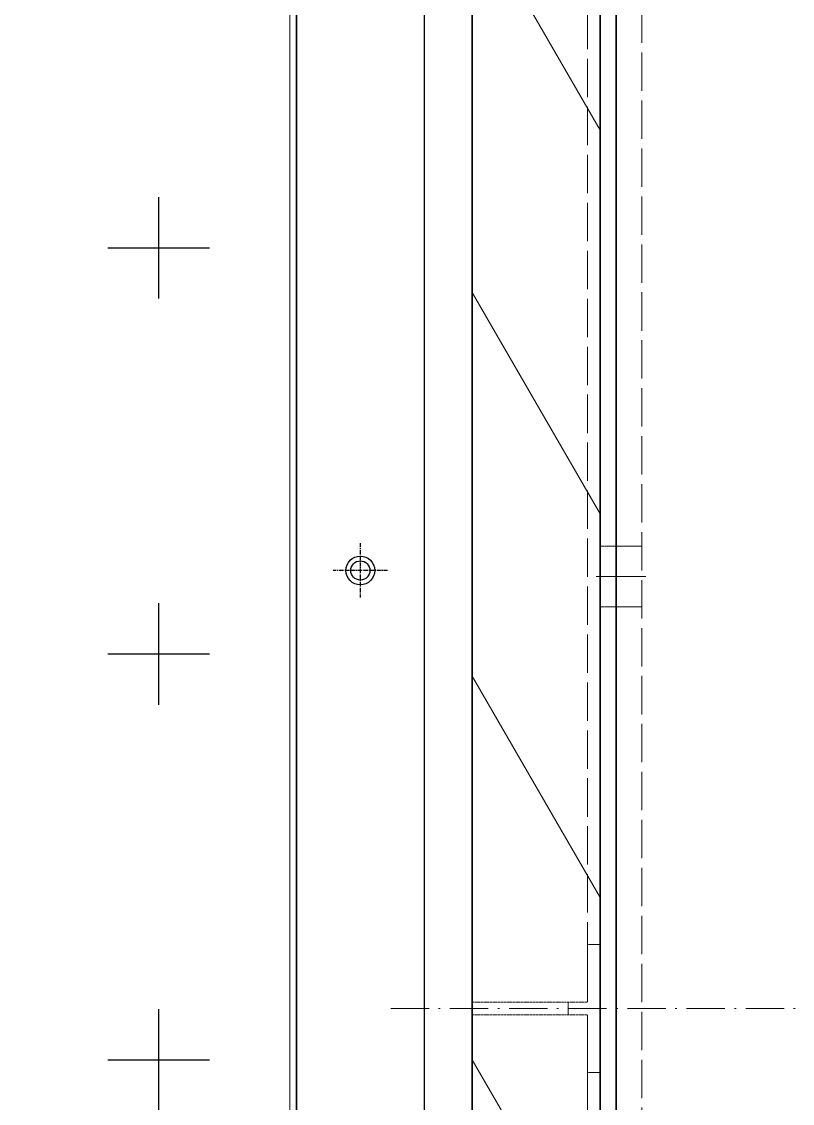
# Model space of a CAD drawing. Header units: millimetres. Extents: x 1817 to 34080, y 1746 to 24560.
# Drawn here: x 12176 to 12417, y 11261.6 to 11600 of the extents above; entities that cross this region are included whole.
import ezdxf

# ---------------------------------------------------------------- set-up
doc = ezdxf.new("R2010")
doc.units = ezdxf.units.MM
for name, pattern in [('CENTER', [2, 1.25, -0.25, 0.25, -0.25]), ('DASHDOT', [18.5, 12, -3, 0.5, -3]), ('DASHED', [15, 12, -3])]:
    doc.linetypes.add(name, pattern=pattern)
doc.layers.add('center', color=1, linetype='CENTER')

# ---------------------------------------------------------------- blocks, each defined once
blk = doc.blocks.new('A$C55E021B5')
at = {"color": 7, "lineweight": 35}
for p, q in [((1375, 38.5), (1375, 2102.5)), ((1415, 2102.5), (1415, 38.5)), ((1370, 2070.5), (1370, 209.79)), ((1370, 2070.5), (1370, 209.79)), ((1375, 70.5), (1375, 2070.5)), ((1375, 2070.5), (1375, 209.79))]:
    blk.add_line(p, q, dxfattribs=at)
at = {"color": 7, "linetype": 'DASHED', "lineweight": 13}
for p, q in [((1379, 2102.5), (1379, 1090.5)), ((1362, 2074.5), (1362, 66.5)), ((1370, 2074.5), (1370, 66.5)), ((1379, 1050.5), (1379, 38.5))]:
    blk.add_line(p, q, dxfattribs=at)
at = {"color": 7, "lineweight": 13, "ltscale": 0.133334}
for p, q in [((1415, 1414.47), (1375, 1345.19)), ((1415, 1294.47), (1375, 1225.19)), ((1415, 1174.47), (1375, 1105.19)), ((1415, 1054.47), (1375, 985.19))]:
    blk.add_line(p, q, dxfattribs=at)
at = {"color": 7, "linetype": 'DASHED', "lineweight": 13, "ltscale": 0.013334}
for p, q in [((1370, 1215.09), (1362, 1215.09)), ((1370, 1196.09), (1362, 1196.09))]:
    blk.add_line(p, q, dxfattribs=at)
at = {"color": 7, "linetype": 'DASHED', "lineweight": 13, "ltscale": 0.008333}
for p, q in [((1375, 1215.09), (1370, 1215.09)), ((1375, 1196.09), (1370, 1196.09))]:
    blk.add_line(p, q, dxfattribs=at)
at = {"color": 7, "linetype": 'DASHDOT', "lineweight": 13, "ltscale": 0.025999}
blk.add_line((1376.3, 1205.59), (1360.7, 1205.59), dxfattribs=at)
at = {"color": 7, "linetype": 'DASHED', "lineweight": 13, "ltscale": 0.006667}
for p, q in [((1375, 1090.5), (1379, 1090.5)), ((1385, 1072.5), (1385, 1068.5)), ((1375, 1050.5), (1379, 1050.5))]:
    blk.add_line(p, q, dxfattribs=at)
at = {"color": 7, "linetype": 'DASHED', "lineweight": 13, "ltscale": 0.03}
for p, q in [((1379, 1090.5), (1379, 1072.5)), ((1379, 1068.5), (1379, 1050.5))]:
    blk.add_line(p, q, dxfattribs=at)
at = {"color": 7, "linetype": 'DASHED', "lineweight": 13, "ltscale": 0.06}
for p, q in [((1415, 1072.5), (1379, 1072.5)), ((1415, 1068.5), (1379, 1068.5))]:
    blk.add_line(p, q, dxfattribs=at)
at = {"color": 7, "linetype": 'DASHDOT', "lineweight": 13}
blk.add_line((1440.5, 1070.5), (654.5, 1070.5), dxfattribs=at)
blk = doc.blocks.new('A$C3FF200C2')
for p, q in [((0, 805), (0, 0)), ((40, 805), (40, 0))]:
    blk.add_line(p, q)
blk = doc.blocks.new('sound-out')
h = blk.add_hatch()
h.set_pattern_fill('CROSS', color=5, scale=10)
h.set_pattern_definition([(0, (267663.48, 183677.65), (63.5, 63.5), [31.75, -95.25]), (90, (267679.356, 183661.77), (-63.5, 63.5), [31.75, -95.25])])
h.paths.add_polyline_path([(951574.78, 172739.86), (950874.78, 172739.86), (950874.78, 169261.86), (951574.78, 169261.86)])
at = {"lineweight": 5}
for p, q in [((951573.32, 172782.08), (951573.32, 169182.08)), ((951571.32, 169260.48), (951571.32, 172741.68))]:
    blk.add_line(p, q, dxfattribs=at)
blk = doc.blocks.new('1')
for p, q in [((12261.93, 13307.76), (12261.93, 9707.76)), ((12261.93, 10223.3), (12261.93, 12529.3))]:
    blk.add_line(p, q)
for radius in [4.5, 3]:
    blk.add_circle((12281.93, 11428.3), radius)
at = {"layer": 'center'}
for p, q in [((12281.93, 11436.8), (12281.93, 11419.8)), ((12290.43, 11428.3), (12273.43, 11428.3))]:
    blk.add_line(p, q, dxfattribs=at)
at = {"lineweight": 5}
blk.add_blockref('sound-out', (-939311.39, -159474.32), dxfattribs=at)
at = {"xscale": -1}
blk.add_blockref('A$C55E021B5', (13731.93, 10220.8), dxfattribs=at)
blk.add_blockref('A$C3FF200C2', (12261.93, 10913.3))

msp = doc.modelspace()

# ---------------------------------------------------------------- block references
msp.add_blockref('1', (0, 0))

doc.saveas('drawing.dxf')
